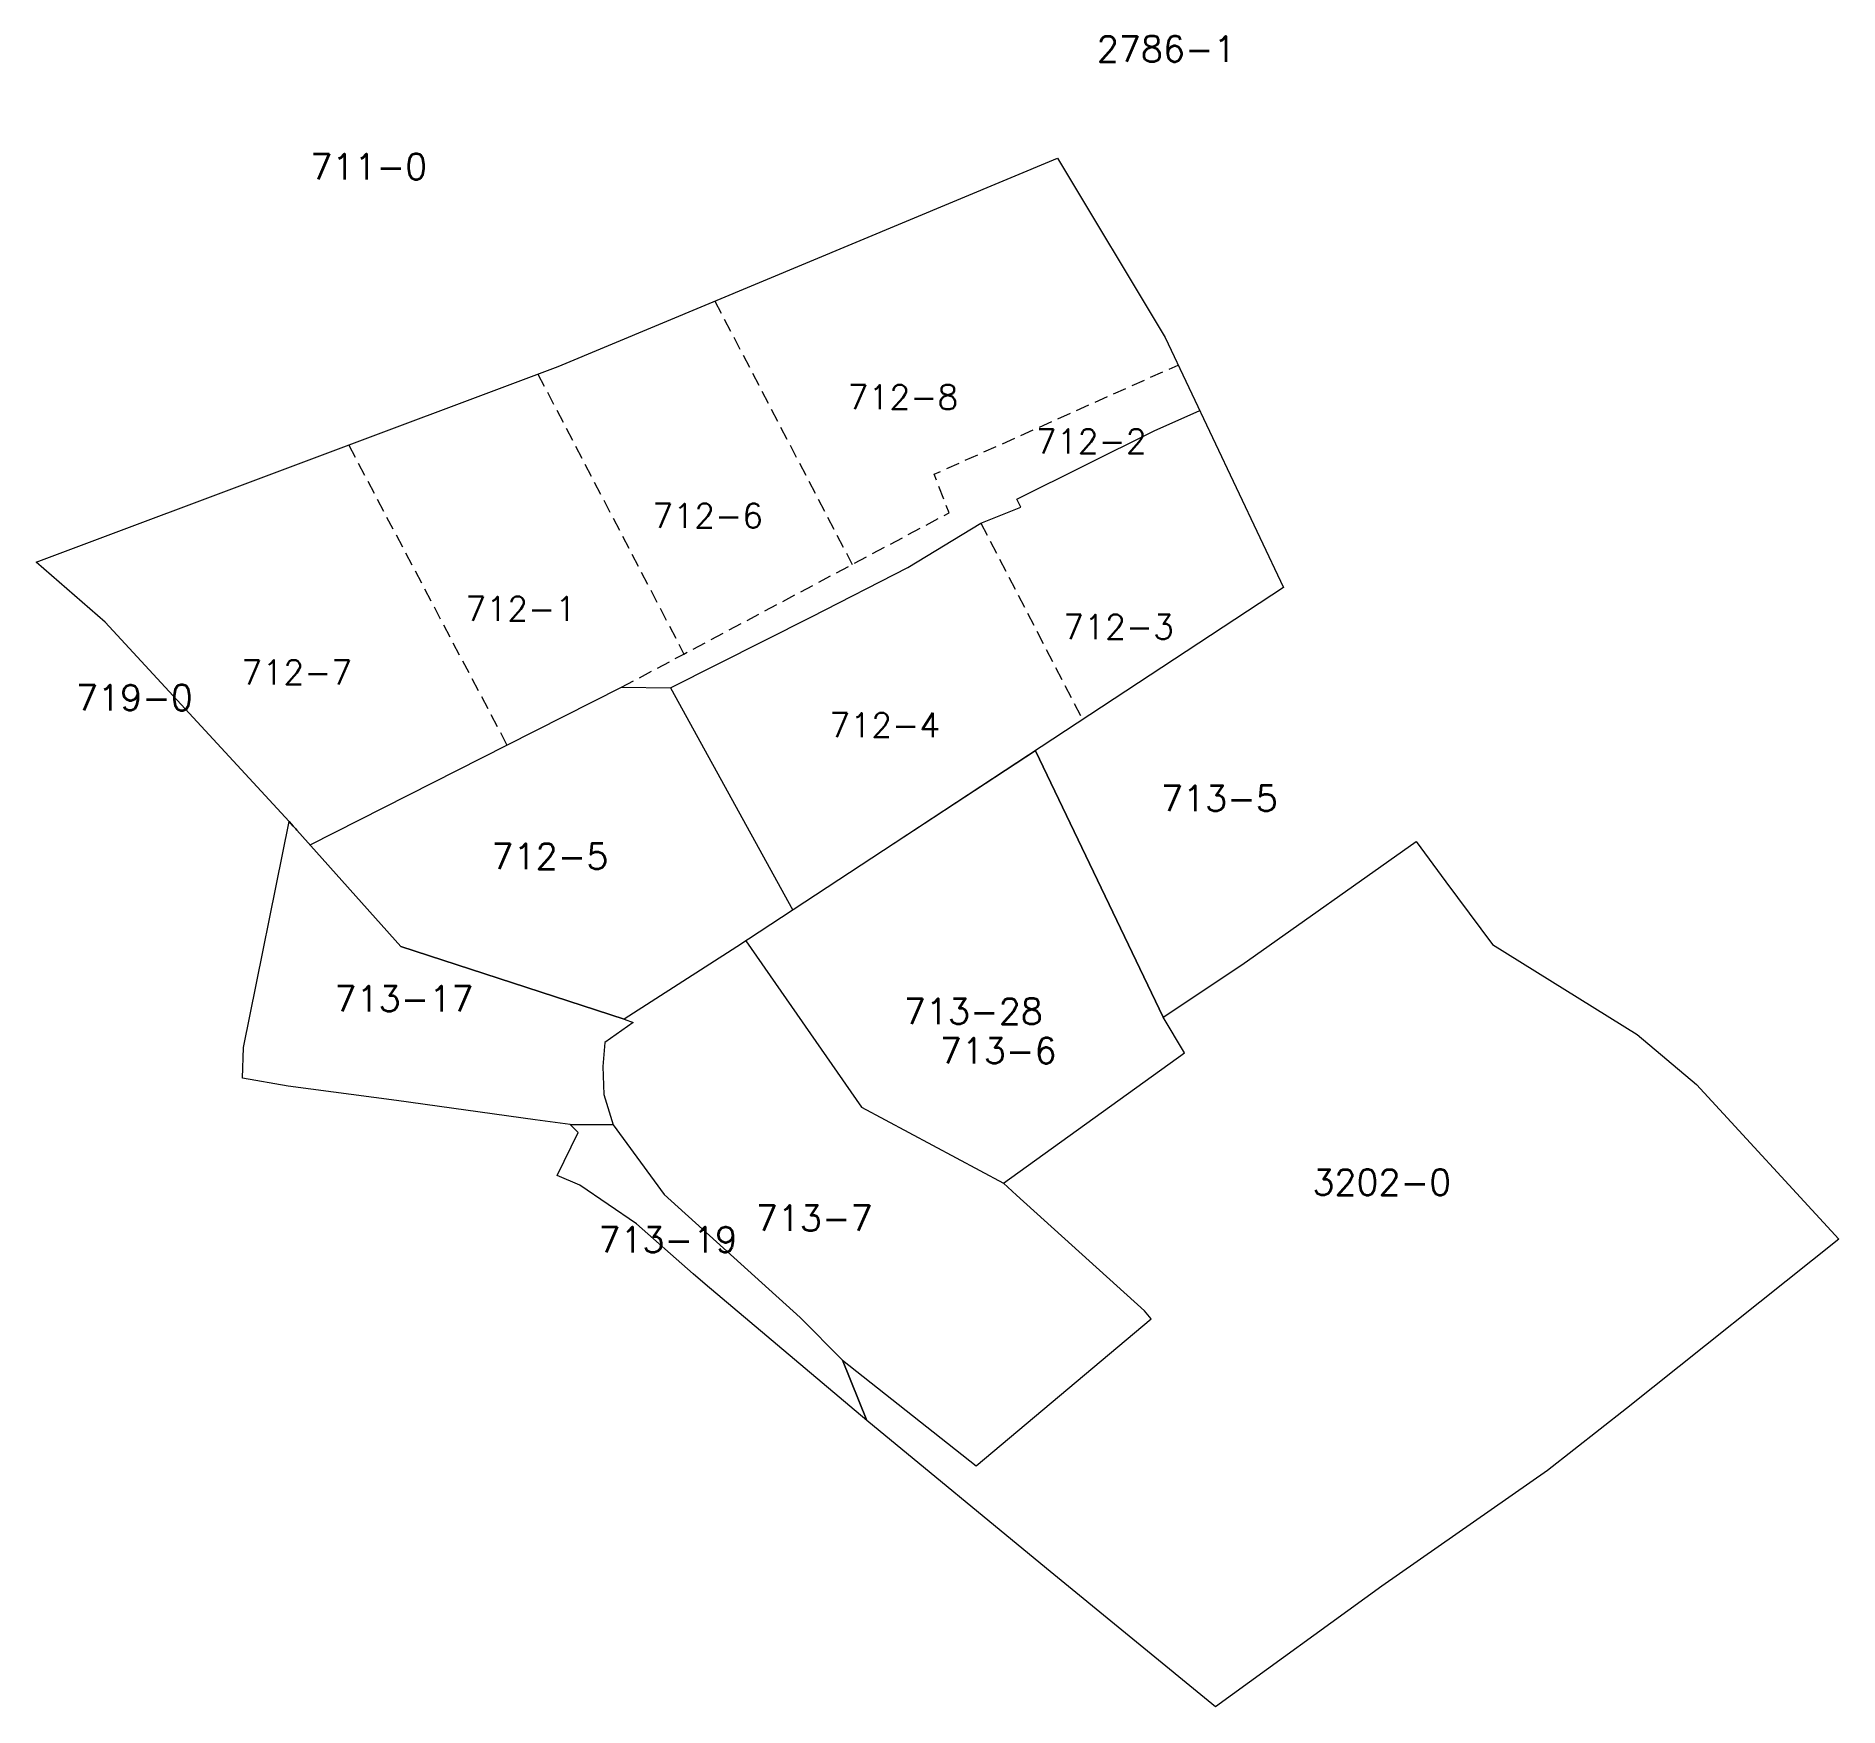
# Model space of a CAD drawing. Header units: metres. Extents: x 7511851 to 7511984, y 4692322 to 4692446.
import ezdxf

# ---------------------------------------------------------------- set-up
doc = ezdxf.new("R2010")
doc.units = ezdxf.units.M
doc.linetypes.add('DASHED', pattern=[0.75, 0.5, -0.25])
for name, color, linetype, lineweight in [('nr parcelat-mungese', 157, 'Continuous', 0), ('nr riregjistrim', 1, 'Continuous', 0), ('Nr-Baz', 250, 'Continuous', 0), ('Nr-Kojshi', 251, 'Continuous', 0), ('Parc-Kojshi', 251, 'Continuous', 0), ('parcelat-mungese', 157, 'Continuous', 0), ('vijat rregullim', 1, 'Continuous', 0)]:
    doc.layers.add(name, color=color, linetype=linetype, lineweight=lineweight)
doc.styles.get("Standard").update_dxf_attribs({"font": 'simplex.shx'})

msp = doc.modelspace()

# ---------------------------------------------------------------- linework, layer by layer
at = {"layer": 'Parc-Kojshi', "flags": 128}
for points in [[(7511866.16, 4692371.13), (7511869.53, 4692387.82), (7511869.84, 4692387.49), (7511870.03, 4692387.28), (7511870.1, 4692387.2), (7511877.79, 4692378.6), (7511894.29, 4692373.23), (7511894.94, 4692372.98), (7511892.86, 4692371.51), (7511892.76, 4692370.32), (7511892.71, 4692369.74), (7511892.79, 4692367.67), (7511893.47, 4692365.43), (7511890.29, 4692365.44), (7511887.7, 4692365.8), (7511877.46, 4692367.22), (7511869.46, 4692368.28), (7511866.08, 4692368.87), (7511866.16, 4692371.13)], [(7511984.02, 4692356.97), (7511968.34, 4692344.46), (7511962.5, 4692339.88), (7511950.25, 4692331.33), (7511937.96, 4692322.42), (7511925.49, 4692332.64), (7511912.21, 4692343.58), (7511910.41, 4692348.04), (7511920.29, 4692340.22), (7511933.22, 4692351.09), (7511932.73, 4692351.68), (7511923.27, 4692360.23), (7511922.3, 4692361.1), (7511935.68, 4692370.75), (7511934.09, 4692373.38), (7511939.92, 4692377.23), (7511952.79, 4692386.36), (7511954.99, 4692383.38), (7511958.42, 4692378.74), (7511969.12, 4692372.1), (7511973.49, 4692368.39), (7511984.02, 4692356.97)], [(7511893.47, 4692365.43), (7511897.25, 4692360.27), (7511907.29, 4692351.18), (7511910.41, 4692348.04), (7511912.21, 4692343.58), (7511900.26, 4692353.64), (7511899.38, 4692354.42), (7511895.2, 4692358.1), (7511891, 4692360.96), (7511889.34, 4692361.68), (7511890.88, 4692364.85), (7511890.29, 4692365.44), (7511893.47, 4692365.43)]]:
    msp.add_lwpolyline(points, dxfattribs=at)
at = {"layer": 'parcelat-mungese', "linetype": 'DASHED', "ltscale": 2, "flags": 128}
for points in [[(7511900.99, 4692426.27), (7511911.13, 4692406.82)], [(7511894.09, 4692397.75), (7511898.7, 4692400.2), (7511911.13, 4692406.82), (7511918.29, 4692410.63), (7511917.18, 4692413.48), (7511935.2, 4692421.55)], [(7511887.92, 4692420.87), (7511898.7, 4692400.2)], [(7511873.94, 4692415.63), (7511885.63, 4692393.47)], [(7511920.63, 4692409.87), (7511928.15, 4692395.35)], [(7511920.63, 4692409.87), (7511928.15, 4692395.35)], [(7511920.63, 4692409.87), (7511928.15, 4692395.35)]]:
    msp.add_lwpolyline(points, dxfattribs=at)
at = {"layer": 'vijat rregullim', "flags": 128}
for points in [[(7511942.99, 4692405.12), (7511913.45, 4692385.68), (7511902.61, 4692378.58), (7511894.29, 4692373.23), (7511877.79, 4692378.6), (7511870.1, 4692387.2), (7511870.03, 4692387.28), (7511869.84, 4692387.49), (7511869.53, 4692387.82), (7511855.94, 4692402.56), (7511850.84, 4692406.99), (7511889.41, 4692421.43), (7511926.3, 4692436.84), (7511934.24, 4692423.58)], [(7511935.68, 4692370.75), (7511934.09, 4692373.38), (7511924.67, 4692393.06), (7511913.45, 4692385.68), (7511902.61, 4692378.58), (7511894.29, 4692373.23), (7511894.94, 4692372.98), (7511892.86, 4692371.51), (7511892.76, 4692370.32), (7511892.71, 4692369.74), (7511892.79, 4692367.67), (7511893.47, 4692365.43), (7511897.25, 4692360.27), (7511907.29, 4692351.18), (7511910.41, 4692348.04), (7511920.29, 4692340.22), (7511933.22, 4692351.09), (7511932.73, 4692351.68), (7511923.27, 4692360.23), (7511922.3, 4692361.1)]]:
    msp.add_lwpolyline(points, close=True, dxfattribs=at)
for points in [[(7511871.08, 4692386.11), (7511885.63, 4692393.47), (7511894.09, 4692397.75), (7511897.7, 4692397.71), (7511908.12, 4692402.95), (7511915.23, 4692406.59), (7511920.63, 4692409.87), (7511923.58, 4692411.06), (7511923.28, 4692411.65), (7511933.43, 4692416.69), (7511936.8, 4692418.19)], [(7511871.08, 4692386.11), (7511885.63, 4692393.47), (7511894.09, 4692397.75), (7511897.7, 4692397.71), (7511908.12, 4692402.95), (7511915.23, 4692406.59), (7511920.63, 4692409.87), (7511923.58, 4692411.06), (7511923.28, 4692411.65), (7511933.43, 4692416.69), (7511936.8, 4692418.19)], [(7511897.7, 4692397.71), (7511906.74, 4692381.28)], [(7511897.7, 4692397.71), (7511906.74, 4692381.28)], [(7511924.67, 4692393.06), (7511934.09, 4692373.38)], [(7511924.67, 4692393.06), (7511934.09, 4692373.38)], [(7511903.27, 4692379.01), (7511911.82, 4692366.72), (7511922.3, 4692361.1)]]:
    msp.add_lwpolyline(points, dxfattribs=at)

# ---------------------------------------------------------------- texts
at = {"layer": 'nr parcelat-mungese'}
for s, p in [('712-8', (7511910.79, 4692418.28)), ('712-2', (7511924.7, 4692415.02)), ('712-6', (7511896.37, 4692409.52)), ('712-1', (7511882.56, 4692402.65)), ('712-3', (7511926.72, 4692401.31)), ('712-3', (7511926.72, 4692401.31)), ('712-7', (7511866.02, 4692397.95)), ('712-4', (7511909.45, 4692394.05))]:
    msp.add_text(s, height=1.8, dxfattribs=at).set_placement(p)
at = {"layer": 'nr riregjistrim'}
for s, p in [('713-5', (7511933.94, 4692388.59)), ('712-5', (7511884.49, 4692384.31)), ('712-5', (7511884.49, 4692384.31)), ('713-6', (7511917.6, 4692369.95)), ('713-7', (7511904.01, 4692357.58))]:
    msp.add_text(s, height=1.9, dxfattribs=at).set_placement(p)
at = {"layer": 'Nr-Baz'}
msp.add_text('713-28', height=1.9, dxfattribs=at).set_placement((7511914.95, 4692372.86))
at = {"layer": 'Nr-Kojshi'}
for s, p in [('2786-1', (7511929.2, 4692443.95)), ('711-0', (7511871.1, 4692435.26)), ('719-0', (7511853.79, 4692396.03)), ('713-17', (7511872.89, 4692373.79)), ('3202-0', (7511945.12, 4692360.23)), ('713-19', (7511892.38, 4692355.99))]:
    msp.add_text(s, height=1.9, dxfattribs=at).set_placement(p)

doc.saveas('drawing.dxf')
